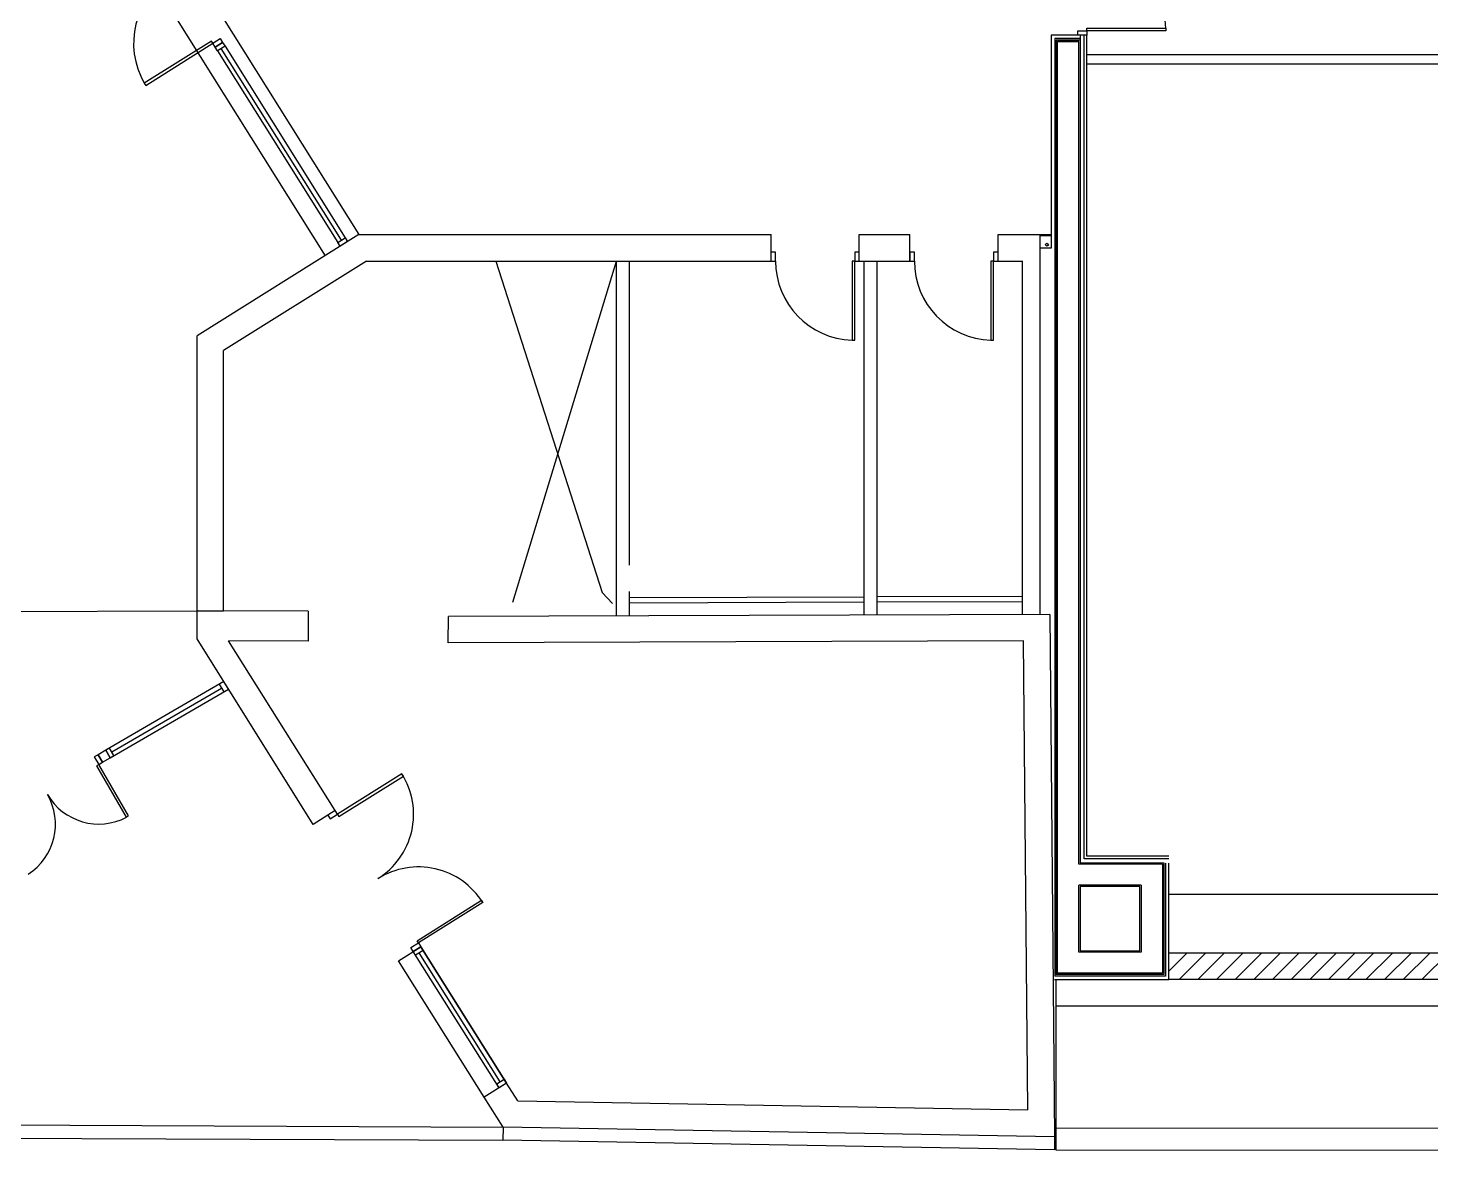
# Model space of a CAD drawing. Extents: x -0.02 to 0.821, y -0.01 to 0.584.
# Drawn here: x 0.1909 to 0.3501, y 0.2237 to 0.3514 of the extents above; entities that cross this region are included whole.
import ezdxf

# ---------------------------------------------------------------- set-up
doc = ezdxf.new("R2010")
doc.units = 0
doc.header["$MEASUREMENT"] = 0
doc.linetypes.add('CONTINUA', pattern=[0])
doc.linetypes.add('VERDECKT', pattern=[9.524999999999999, 6.35, -3.175])
for name, color, linetype in [('CONSTGRAL01', 4, 'CONTINUA'), ('DOORS', 2, 'CONTINUA'), ('WALLS', 7, 'CONTINUA')]:
    doc.layers.add(name, color=color, linetype=linetype)

msp = doc.modelspace()

# ---------------------------------------------------------------- linework, layer by layer
at = {"layer": 'CONSTGRAL01', "color": 161, "linetype": 'VERDECKT'}
msp.add_line((0.1733319823531783, 0.4158101315060631), (0.2284321758992155, 0.3278900305917486), dxfattribs=at)
at = {"layer": 'CONSTGRAL01', "color": 7, "linetype": 'VERDECKT'}
for p, q in [((0.1687792021024506, 0.414600778487511), (0.2246220449224347, 0.325495676307939)), ((0.1358921889093472, 0.2848433022210374), (0.2100832677425933, 0.2851779763726517)), ((0.1609876906427671, 0.2268954648114741), (0.2447992350642453, 0.2265244485279545)), ((0.1594723554067314, 0.2254022874552757), (0.2447729061201681, 0.2250246796496213))]:
    msp.add_line(p, q, dxfattribs=at)
at = {"layer": 'CONSTGRAL01', "color": 220, "linetype": 'VERDECKT'}
for p, q in [((0.2439757587863133, 0.3248910864414647), (0.2560622919176821, 0.287229148668237)), ((0.245922719165741, 0.2861531957397238), (0.2576735617549275, 0.3248900306448341)), ((0.2560622919176821, 0.287229148668237), (0.2572475523288013, 0.2859830080969259))]:
    msp.add_line(p, q, dxfattribs=at)
at = {"layer": 'CONSTGRAL01', "color": 161, "linetype": 'CONTINUA'}
for p, q in [((0.3224237471782835, 0.2462735411496833), (0.3203893226213986, 0.2442391165932641)), ((0.3245450675209286, 0.2462735411496833), (0.3215450675260508, 0.2432735411543399)), ((0.3266663878635736, 0.2462735411478207), (0.3236663878686959, 0.2432735411534086)), ((0.3287877082062187, 0.2462735411478207), (0.325787708211341, 0.2432735411524773)), ((0.3309090285493294, 0.2462735411468893), (0.327909028553986, 0.243273541151546)), ((0.3330303488919744, 0.2462735411468893), (0.3300303488961654, 0.2432735411506146)), ((0.3351516692346195, 0.2462735411450267), (0.3321516692388105, 0.2432735411496833)), ((0.3372729895772645, 0.2462735411450267), (0.3342729895814555, 0.243273541148752)), ((0.3393943099203752, 0.2462735411440954), (0.3363943099241005, 0.2432735411478207)), ((0.3415156302625546, 0.246273541143164), (0.3385156302667456, 0.2432735411468893)), ((0.3436369506056653, 0.2462735411422327), (0.3406369506093906, 0.243273541145958)), ((0.3457582709483104, 0.2462735411413014), (0.3427582709520357, 0.2432735411450267)), ((0.3478795912909554, 0.2462735411403701), (0.3448795912942151, 0.2432735411440954)), ((0.3500009116336005, 0.2462735411394388), (0.3470009116368601, 0.243273541143164)), ((0.3521222319767112, 0.2462735411385074), (0.3491222319795051, 0.2432735411422327))]:
    msp.add_line(p, q, dxfattribs=at)
at = {"layer": 'DOORS', "color": 61, "linetype": 'CONTINUA'}
for p, q in [((0.3100590531871421, 0.3505538746649399), (0.3100590531871421, 0.3510538746640086)), ((0.3100590531871421, 0.3510538746640086), (0.3110590531871421, 0.3510538746640086)), ((0.3110590531871421, 0.3505538746649399), (0.3100590531871421, 0.3505538746649399)), ((0.3110590531871421, 0.3510538746640086), (0.3110590531871421, 0.351353874662891)), ((0.3110590531871421, 0.351353874662891), (0.3200590531871421, 0.351353874662891)), ((0.3200590531871421, 0.3510538746640086), (0.3110590531871421, 0.3510538746640086)), ((0.3110590531871421, 0.3510538746640086), (0.3110590531871421, 0.3505538746649399)), ((0.3200590531871421, 0.351353874662891), (0.3200590531871421, 0.3510538746640086)), ((0.2117025932128308, 0.3498766801459715), (0.2040764523489633, 0.3450973522104323)), ((0.2042357632793719, 0.3448431475153193), (0.2118619041438214, 0.3496224754508585)), ((0.2118619041438214, 0.3496224754508585), (0.2117025932128308, 0.3498766801459715)), ((0.2121270487315487, 0.3491994000067934), (0.2118617660249583, 0.3496226958390325)), ((0.2118617660249583, 0.3496226958390325), (0.2118619041438214, 0.3496224754508585)), ((0.2118619041438214, 0.3496224754508585), (0.212709251511842, 0.3501535144690424)), ((0.2129747710205265, 0.3497298407843337), (0.2121270487315487, 0.3491994000067934)), ((0.2123925682402915, 0.3487757263220846), (0.2121272855336429, 0.3491990221552551)), ((0.2121272855336429, 0.3491990221552551), (0.212127423652506, 0.349198801767081)), ((0.212127423652506, 0.349198801767081), (0.2129747710205265, 0.3497298407843337)), ((0.2132402905292693, 0.3493061670996249), (0.2123925682402915, 0.3487757263220846)), ((0.212709251511842, 0.3501535144690424), (0.2129747710205265, 0.3497298407843337)), ((0.2129747710205265, 0.3497298407843337), (0.2132402905292693, 0.3493061670996249)), ((0.2040764523489633, 0.3450973522104323), (0.2042357632793719, 0.3448431475153193)), ((0.2263136710557155, 0.3265626507317647), (0.226048388349067, 0.3269859465640038)), ((0.226048388349067, 0.3269859465640038), (0.2260485264679301, 0.3269857261758298)), ((0.2260485264679301, 0.3269857261758298), (0.2268958738359506, 0.3275167651930824)), ((0.2271613933446933, 0.3270930915093049), (0.2263136710557155, 0.3265626507317647)), ((0.2268958738359506, 0.3275167651930824), (0.2271613933446933, 0.3270930915093049)), ((0.2757417679778882, 0.3258919999003411), (0.2752417679796927, 0.3258919999003411)), ((0.2752417679791106, 0.3248969964524731), (0.2752417679791106, 0.3248919999003411)), ((0.2752417679791106, 0.3248919999003411), (0.2757417679784703, 0.3248919999003411)), ((0.2757417679784703, 0.3248919999003411), (0.2757417679778882, 0.3258919999003411)), ((0.2847417679802747, 0.3248919998994097), (0.2844417679808685, 0.3248919998994097)), ((0.2844417679808685, 0.3248919998994097), (0.2844417679809267, 0.3158919998994097)), ((0.2847417679788778, 0.324891999903135), (0.2844417679794715, 0.324891999903135)), ((0.2852417679791106, 0.3258919998994097), (0.2847417679802747, 0.3258919998994097)), ((0.2847417679802747, 0.3258919998994097), (0.2847417679802747, 0.3248919998994097)), ((0.2847417679802747, 0.3248919998994097), (0.2852417679791106, 0.3248919998994097)), ((0.2847417679797509, 0.3158919998994097), (0.2847417679802747, 0.3248919998994097)), ((0.2852417679791106, 0.3248919998994097), (0.2852417679791106, 0.3258919998994097)), ((0.2914945506611257, 0.3258900305917486), (0.2909945506622899, 0.3258900305917486)), ((0.2909945506622899, 0.3258900305917486), (0.2909945506622899, 0.3248900305917486)), ((0.2909945506622899, 0.3248900305917486), (0.2914945506611257, 0.3248900305917486)), ((0.2914945506611257, 0.3248900305917486), (0.2914945506611257, 0.3258900305917486)), ((0.3004945506635122, 0.3248900305917486), (0.3001945506635239, 0.3248900305917486)), ((0.3001945506635239, 0.3248900305917486), (0.3001945506641641, 0.3158900305917486)), ((0.3009945506622899, 0.3258900305917486), (0.3004945506629301, 0.3258900305917486)), ((0.3004945506629301, 0.3258900305917486), (0.3004945506635122, 0.3248900305917486)), ((0.3004945506635122, 0.3248900305917486), (0.3009945506617078, 0.3248900305917486)), ((0.3004945506629884, 0.3158900305917486), (0.3004945506635122, 0.3248900305917486)), ((0.3009945506617078, 0.3248900305917486), (0.3009945506622899, 0.3258900305917486)), ((0.2844417679809267, 0.3158919998994097), (0.2847417679797509, 0.3158919998994097)), ((0.3001945506641641, 0.3158900305917486), (0.3004945506629884, 0.3158900305917486)), ((0.2136424109020154, 0.2762791629880667), (0.2131130207395181, 0.2771281162798405)), ((0.1988350056853378, 0.2688222438236699), (0.1984026013293769, 0.2685711930887774)), ((0.1984026013293769, 0.2685711930887774), (0.1989047027984634, 0.2677063843738288)), ((0.1989044096455327, 0.2677062141718343), (0.1986449670317816, 0.2675555837312713)), ((0.1986449670317816, 0.2675555837312713), (0.2020330514952657, 0.2617171849636361)), ((0.1988331845721114, 0.2688244491023943), (0.1993353981861146, 0.2679597055055201)), ((0.1993371071550064, 0.2679574351087213), (0.1988350056853378, 0.2688222438236699)), ((0.2022924941083766, 0.2618678154032678), (0.1989044096455327, 0.2677062141718343)), ((0.1989047027984634, 0.2677063843738288), (0.1993371071550064, 0.2679574351087213)), ((0.1993353981861146, 0.2679597055055201), (0.2001998798944988, 0.2684619913138449)), ((0.200199879702006, 0.2684619916463271), (0.2006322514983476, 0.2687130984524265)), ((0.2333257395948749, 0.2666543427072465), (0.22601058003254, 0.2620581679372117)), ((0.2261702559250407, 0.2618041923306882), (0.2334854154867935, 0.2664003670997918)), ((0.2334854154867935, 0.2664003670997918), (0.2333257395948749, 0.2666543427072465)), ((0.2020330514952657, 0.2617171849636361), (0.2022924941083766, 0.2618678154032678)), ((0.2257442731220508, 0.262481747591868), (0.2248976877635578, 0.2619494946161285)), ((0.2248976877635578, 0.2619494946161285), (0.2251638142510783, 0.261526201938279)), ((0.2251638142510783, 0.261526201938279), (0.2260103996095713, 0.2620584549130872)), ((0.2260103996095713, 0.2620584549130872), (0.2257442731220508, 0.262481747591868)), ((0.22601058003254, 0.2620581679372117), (0.2261702559250407, 0.2618041923306882)), ((0.2350381036783802, 0.2476925624851137), (0.2423482469252194, 0.252285599052906)), ((0.242507922817138, 0.2520316234463826), (0.2351977795708808, 0.2474385868785903)), ((0.2423482469252194, 0.252285599052906), (0.242507922817138, 0.2520316234463826)), ((0.2343510137894191, 0.2469066208777949), (0.2351975991478539, 0.2474388738544658)), ((0.2346171402769396, 0.2464833281990141), (0.2343510137894191, 0.2469066208777949)), ((0.2354620528636733, 0.2470155920302495), (0.2346154864396667, 0.2464833089374006)), ((0.2346154861146934, 0.2464833087353036), (0.2354620528636733, 0.2470155920302495)), ((0.2346158387965406, 0.2464833058109507), (0.2354624052206054, 0.247015588901937)), ((0.2354637256354326, 0.2470155811747536), (0.2346171402769396, 0.2464833281990141)), ((0.2351977795708808, 0.2474385868785903), (0.2350381036783802, 0.2476925624851137)), ((0.2351975991478539, 0.2474388738544658), (0.2354637256354326, 0.2470155811747536)), ((0.2354624052206054, 0.247015588901937), (0.2354620528636733, 0.2470155920302495)), ((0.2346154864396667, 0.2464833089374006), (0.2346158387965406, 0.2464833058109507)), ((0.2451935303110513, 0.2315325665026903), (0.2443469635610236, 0.2310002832058817))]:
    msp.add_line(p, q, dxfattribs=at)
at = {"layer": 'DOORS', "color": 4, "linetype": 'CONTINUA'}
for p, q in [((0.2123929431606084, 0.3487751280870289), (0.2260485264665913, 0.3269857261804864)), ((0.2132402905280469, 0.3493061671042815), (0.2268958738339716, 0.3275167651968077)), ((0.232923188752844, 0.2454199663456529), (0.2354632061613375, 0.2470163171701133))]:
    msp.add_line(p, q, dxfattribs=at)
at = {"layer": 'DOORS', "color": 7, "linetype": 'CONTINUA'}
for p, q in [((0.2264722001506016, 0.3272512456886471), (0.2128166168446187, 0.3490406475961209)), ((0.2131130207395181, 0.2771281162798405), (0.2125945307188667, 0.2768269710661844)), ((0.2136424107088824, 0.2762791633214802), (0.2131130207395181, 0.2771281162798405)), ((0.2125945307188667, 0.2768269710661844), (0.2130967443334521, 0.2759622274711728)), ((0.2130967443334521, 0.2759622274711728), (0.2136424107088824, 0.2762791633214802)), ((0.2346166397362831, 0.2464840340781957), (0.2354632061613375, 0.2470163171701133)), ((0.2354632061613375, 0.2470163171701133), (0.2357293477060739, 0.2465930339582265)), ((0.2348827812812524, 0.2460607508681714), (0.2346166397362831, 0.2464840340781957)), ((0.2357293477060739, 0.2465930339582265), (0.2348827812812524, 0.2460607508681714)), ((0.2440808220157633, 0.2314235664159059), (0.2449273884405848, 0.2319558495078236)), ((0.2443469635610236, 0.2310002832058817), (0.2440808220157633, 0.2314235664159059)), ((0.2451935299856123, 0.231532566296868), (0.2443469635610236, 0.2310002832058817)), ((0.2449273884405848, 0.2319558495078236), (0.2451935299856123, 0.231532566296868))]:
    msp.add_line(p, q, dxfattribs=at)
at = {"layer": 'DOORS', "color": 240, "linetype": 'CONTINUA'}
msp.add_line((0.2428916801793384, 0.2295587196387351), (0.2428918010855559, 0.2295587175153196), dxfattribs=at)
at = {"layer": 'DOORS', "color": 161, "linetype": 'VERDECKT'}
for centre, radius, start, end in [((0.3110590531871421, 0.3510538746640086), 0.009000000000000001, 1.906838032979883, 90.0000000003018), ((0.2118619981880183, 0.3496225343886763), 0.00900000000037565, 122.0755094957402, 210.168671464732), ((0.2847417679802747, 0.3248919998994097), 0.009000000000070682, 180, 268.0931619652376), ((0.3004945506635122, 0.3248900305917486), 0.009000000000070814, 180, 268.093161965237), ((0.2260155919070239, 0.2620613132128492), 0.008633318968801415, 302.0948648246791, 32.09486485840513), ((0.1872278018561192, 0.2609306279262528), 0.006766672344900646, 302.7217089455991, 30.01030092253029), ((0.198931538656645, 0.2676958124525845), 0.006751655852785531, 210.0486828116891, 297.7292635685235), ((0.2351977795708808, 0.2474385868785903), 0.008633318968801415, 32.15780612304636, 122.157806156773)]:
    msp.add_arc(centre, radius, start, end, dxfattribs=at)
at = {"layer": 'WALLS', "color": 61, "linetype": 'CONTINUA'}
for p, q in [((0.3102589891853277, 0.3505538746649399), (0.3070289800622268, 0.3505538746649399)), ((0.3070289800622268, 0.3505538746649399), (0.3070289800622268, 0.32639003059268)), ((0.2131130207395181, 0.2771281162798405), (0.1996976660856162, 0.2693267352404073)), ((0.2001998798921704, 0.2684619913138449), (0.2136424109020154, 0.2762791629880667)), ((0.1996976662787492, 0.2693267349088564), (0.1988331845721114, 0.2688244491023943)), ((0.2001300378825981, 0.269577842047438), (0.1996976660856162, 0.2693267352404073)), ((0.2001998798944988, 0.2684619913138449), (0.1996976662787492, 0.2693267349088564)), ((0.1996976660856162, 0.2693267352404073), (0.200199879702006, 0.2684619916463271)), ((0.1996976660856162, 0.2693267352404073), (0.2001998798921704, 0.2684619913138449)), ((0.2006322514983476, 0.2687130984524265), (0.2001300378825981, 0.269577842047438)), ((0.3203893226219225, 0.2432735411552713), (0.3203893226219225, 0.256503539821133)), ((0.2354620528636733, 0.2470155920302495), (0.2451935303110513, 0.2315325665026903)), ((0.2443469635610236, 0.2310002832058817), (0.2346154861146934, 0.2464833087353036)), ((0.3074089800622314, 0.2432735411552713), (0.3203893226219225, 0.2432735411552713)), ((0.2447992217917927, 0.2265236924942583), (0.2447728928477154, 0.225023923615925)), ((0.3074022162181791, 0.2239244449045509), (0.2447728928477154, 0.225023923615925)), ((0.307389189908572, 0.2254249047106132), (0.3074022162181791, 0.2239244449045509))]:
    msp.add_line(p, q, dxfattribs=at)
at = {"layer": 'WALLS', "color": 161, "linetype": 'CONTINUA'}
for p, q in [((0.3100590503254207, 0.3505538689522072), (0.3100590500310064, 0.3505764061519876)), ((0.3103089891877026, 0.3505538746649399), (0.3103089891877026, 0.2565535397632048)), ((0.3107588976111147, 0.2570035397680476), (0.3107589899057639, 0.3505538746649399)), ((0.3074289800622501, 0.3501538746645674), (0.3074289800622501, 0.2436735411547124)), ((0.3103089891877026, 0.3501538746645674), (0.3074289800622501, 0.3501538746645674)), ((0.3076089800622431, 0.3499738746648655), (0.3076089800622431, 0.2438535411730409)), ((0.3103089891877026, 0.3499738746648655), (0.3076089800622431, 0.3499738746648655)), ((0.3101589891877375, 0.3498238746644929), (0.3077589800622664, 0.3498238746644929)), ((0.3103089891877026, 0.2565535397632048), (0.3198093226010678, 0.2565535397632048)), ((0.3203892979730154, 0.2570035398229957), (0.3107588976111147, 0.2570035397680476)), ((0.3198093226010678, 0.2565535397632048), (0.3198093226010678, 0.2438535411730409)), ((0.3199893226218992, 0.256503539821133), (0.3199893226218992, 0.2436735411547124)), ((0.310308894655318, 0.2538535398067907), (0.310308894655318, 0.2465535411182791)), ((0.3171093226791127, 0.2538535398067907), (0.310308894655318, 0.2538535398067907)), ((0.3171093226791127, 0.2465535411182791), (0.3171093226791127, 0.2538535398067907)), ((0.310308894655318, 0.2465535411182791), (0.3171093226791127, 0.2465535411182791)), ((0.3101588871683926, 0.2436735411547124), (0.3074289800622501, 0.2436735411547124)), ((0.3198093226010678, 0.2438535411730409), (0.3076089800622431, 0.2438535411730409)), ((0.3199893226218992, 0.2436735411547124), (0.3101588871683926, 0.2436735411547124))]:
    msp.add_line(p, q, dxfattribs=at)
at = {"layer": 'WALLS', "color": 4, "linetype": 'CONTINUA'}
for p, q in [((0.3110589611884789, 0.2573035415168852), (0.3110590531871421, 0.3505538746649399)), ((0.3057606234754203, 0.3278900305917486), (0.3070607801886509, 0.3278900305917486)), ((0.3057606234741979, 0.3278400305919349), (0.3070607801880688, 0.3278400305919349)), ((0.30576062347478, 0.3277900305921212), (0.3070607801886509, 0.3277900305921212)), ((0.3057606234765844, 0.32639003059268), (0.3070607709439937, 0.32639003059268)), ((0.2857875986034633, 0.286730584631674), (0.2591735617549275, 0.2866291109286249)), ((0.3037614294625237, 0.2867930971197784), (0.2872822829396464, 0.2867357831029221)), ((0.2857875986034633, 0.2861305846311152), (0.2591735617549275, 0.2860291109289974)), ((0.3037614294625237, 0.2861930971192196), (0.2872822829396464, 0.2861357831023634)), ((0.3203905236019055, 0.2573035415168852), (0.3110590531834169, 0.2573035415168852)), ((0.320360067505273, 0.2529735403414816), (0.3803603961462504, 0.2529735402753577)), ((0.2451941245115595, 0.231533065225929), (0.2354632061613375, 0.2470163171701133)), ((0.2426541236675694, 0.2299366880450398), (0.2329231887526112, 0.2454199663456529)), ((0.5392288154602866, 0.2462735411180183), (0.3203893226219225, 0.2462735411552712)), ((0.3076089629771886, 0.2402895919196308), (0.3076089629771886, 0.2432895919242874)), ((0.5392288154615089, 0.2432735411180183), (0.3203893226219225, 0.2432735411552713)), ((0.3076089800622431, 0.240303541816771), (0.6902588747544214, 0.240303543404676))]:
    msp.add_line(p, q, dxfattribs=at)
at = {"layer": 'WALLS', "color": 240, "linetype": 'CONTINUA'}
for p, q in [((0.3077589629771537, 0.2440035411007702), (0.3077589800622664, 0.3498238746644929)), ((0.3077589800622664, 0.3498238746644929), (0.3101589891877375, 0.3498238746644929)), ((0.3101588970204466, 0.2564035397628323), (0.3101589891877375, 0.3498238746644929)), ((0.2100835331822163, 0.2819863148750738), (0.2100835331822163, 0.2851800897829235)), ((0.2226829047680949, 0.285138094398193), (0.2102740231586504, 0.2851800897829235)), ((0.211607710328768, 0.2851800897829235), (0.2130834199864767, 0.2851800897829235)), ((0.2226829047680949, 0.2851376595804468), (0.2226829047680949, 0.2817037470657379)), ((0.238572413344169, 0.2815267241224647), (0.2386160982308211, 0.2845257667843252)), ((0.3068740348935826, 0.2847639980874956), (0.2386158831302309, 0.2845257660336792)), ((0.3068740348952124, 0.2847639980837703), (0.3073891899104929, 0.2254249047078192)), ((0.2232311693297233, 0.2609022750658915), (0.2100835331822163, 0.2819863148750738)), ((0.2226829047680949, 0.2817042000768706), (0.2136370512070134, 0.2817449915912003)), ((0.2257442731220508, 0.262481747591868), (0.2136374265707564, 0.2817449898989871)), ((0.3039000580917928, 0.2817536365296692), (0.2385720352651551, 0.281526724094525)), ((0.3043625981988735, 0.228478499785997), (0.3039000580917928, 0.2817536365296692)), ((0.2257442731220508, 0.262481747591868), (0.2232311693297233, 0.2609022750658915)), ((0.3196593226010446, 0.2564035398177802), (0.3101588970204466, 0.2564035397628323)), ((0.3196593226010446, 0.2564035398177802), (0.3196593226963887, 0.2440035411734134)), ((0.3101588871683926, 0.2464035411188379), (0.310158894655935, 0.254003539763391)), ((0.3172593226219178, 0.2540035398071632), (0.310158894655353, 0.254003539763391)), ((0.3172593226219178, 0.2540035398071632), (0.317259322679136, 0.2464035411551595)), ((0.317259322679136, 0.2464035411551595), (0.3101588871683926, 0.2464035411188379)), ((0.3196593226963887, 0.2440035411734134), (0.3077589629771537, 0.2440035411007702)), ((0.2451941245115595, 0.231533065225929), (0.2426541236675694, 0.2299366880450398)), ((0.2464745614416315, 0.2294957579271868), (0.2451941245115595, 0.231533065225929)), ((0.2447992217917927, 0.2265236924942583), (0.2426541236694902, 0.2299366880413145)), ((0.2464746586229303, 0.2294957562154159), (0.3043625981988735, 0.228478499785997)), ((0.3073891899104929, 0.2254249047078192), (0.2447992217917927, 0.2265236924942583))]:
    msp.add_line(p, q, dxfattribs=at)
at = {"layer": 'WALLS', "color": 40, "linetype": 'CONTINUA'}
for p, q in [((0.3770692765619606, 0.3483039073497057), (0.3110590531822527, 0.3483035610271618)), ((0.3110590531858033, 0.3473034129915759), (0.3770692765655694, 0.347303556393832)), ((0.2576735617549275, 0.2845922804316506), (0.2576735617549275, 0.3248900306448341)), ((0.2591735617549275, 0.2903404185045511), (0.2591735617549275, 0.3248900306448341)), ((0.2857871520716581, 0.2846895310701802), (0.2857871520716581, 0.3248971271254122)), ((0.2872871520716581, 0.2846947480291128), (0.2872871520716581, 0.3248971271254122)), ((0.2591735617549275, 0.2845922804316506), (0.2591735617549275, 0.2873404815131799))]:
    msp.add_line(p, q, dxfattribs=at)
at = {"layer": 'WALLS', "color": 180, "linetype": 'CONTINUA'}
for p, q in [((0.2284321758986334, 0.3278900305917486), (0.2100835331822163, 0.3163974078185857)), ((0.2284321758986334, 0.3278900305917486), (0.2752417679777136, 0.3278919998994097)), ((0.2752417679777136, 0.324891999903135), (0.2752417679777136, 0.3278919998994097)), ((0.2852417679777136, 0.324891999903135), (0.2852417679782957, 0.3278919998994097)), ((0.2852417679782957, 0.3278900305917486), (0.2909945506615331, 0.3278900305917486)), ((0.2909945506615331, 0.3248900306150317), (0.2909945506615331, 0.3278900305917486)), ((0.3009945506615331, 0.3278900305917486), (0.3057677414370701, 0.3278900305917486)), ((0.300994550660951, 0.3248900305954739), (0.3009945506615331, 0.3278900305917486)), ((0.3057606234754203, 0.2847912697168067), (0.3057606234754203, 0.3278900305917486)), ((0.2292928680343321, 0.3248892360031605), (0.2130834199864767, 0.3147364920284599)), ((0.2292939321846352, 0.3248900307090953), (0.2752417679777136, 0.324891999903135)), ((0.2852417679777136, 0.324891999903135), (0.2909945506615331, 0.3248900305954739)), ((0.300994550660951, 0.3248900305954739), (0.3037591677577002, 0.3248900305954739)), ((0.3037606234754203, 0.2847843137718737), (0.3037606234754203, 0.3248986209388822)), ((0.2100835331822163, 0.2851800897829235), (0.2100835331822163, 0.3163974078185857)), ((0.2130834199864767, 0.2851757402131334), (0.2130834199864767, 0.3147364920284599)), ((0.2100832677425933, 0.2851779763726517), (0.2130831545467954, 0.2851779763726517))]:
    msp.add_line(p, q, dxfattribs=at)
at = {"layer": 'WALLS', "color": 7, "linetype": 'CONTINUA'}
for p, q in [((0.2003811446909094, 0.2691454702829942), (0.2128456375260139, 0.2763945993008092)), ((0.2444889832473709, 0.2316801999565214), (0.2352957992299343, 0.2463204380944371))]:
    msp.add_line(p, q, dxfattribs=at)
at = {"layer": 'WALLS', "color": 220, "linetype": 'CONTINUA'}
for p, q in [((0.3076089800622431, 0.2238985918909311), (0.3076089800622431, 0.240303541816771)), ((0.6102604929203517, 0.2262430452983827), (0.3076089800622431, 0.2263987722229213)), ((0.6904130450386438, 0.2237018031105399), (0.3076089800622431, 0.2238987718923018))]:
    msp.add_line(p, q, dxfattribs=at)
at = {"layer": 'WALLS', "color": 4, "linetype": 'CONTINUA'}
msp.add_circle((0.306550796259311, 0.3267521240403876), 0.0001576555101200938, dxfattribs=at)

doc.saveas('drawing.dxf')
